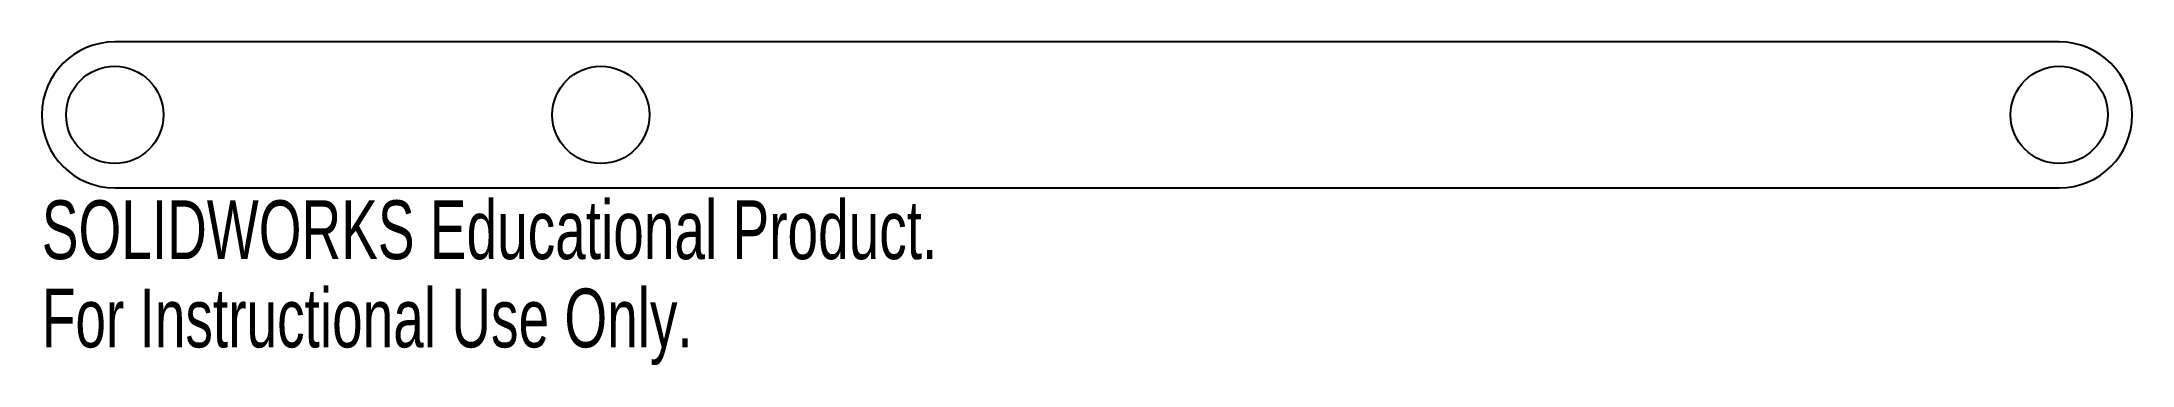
# Model space of a CAD drawing. Header units: millimetres. Extents: x -6 to 166, y -21 to 6.
import ezdxf

# ---------------------------------------------------------------- set-up
doc = ezdxf.new("R2010")
doc.units = ezdxf.units.MM
doc.styles.add('SLDTEXTSTYLE0', font='TXT', dxfattribs={"width": 0.7})

msp = doc.modelspace()

# ---------------------------------------------------------------- linework, layer by layer
at = {"color": 7, "linetype": 'Continuous', "lineweight": 25}
for p, q in [((160, 6), (0, 6)), ((0, -6), (160, -6))]:
    msp.add_line(p, q, dxfattribs=at)
for centre in [(0, 0), (40, 0), (160, 0)]:
    msp.add_circle(centre, 4, dxfattribs=at)
for centre, start, end in [((0, 0), 90, 270), ((160, 0), 270, 90)]:
    msp.add_arc(centre, 6, start, end, dxfattribs=at)

# ---------------------------------------------------------------- texts
at = {"color": 7, "linetype": 'Continuous', "char_height": 4.8336, "attachment_point": 1, "style": 'SLDTEXTSTYLE0'}
for s, insert in [('SOLIDWORKS Educational Product.', (-6, -7.02)), ('For Instructional Use Only.', (-6, -14.27))]:
    msp.add_mtext(s, dxfattribs=dict(at, insert=insert))

doc.saveas('drawing.dxf')
